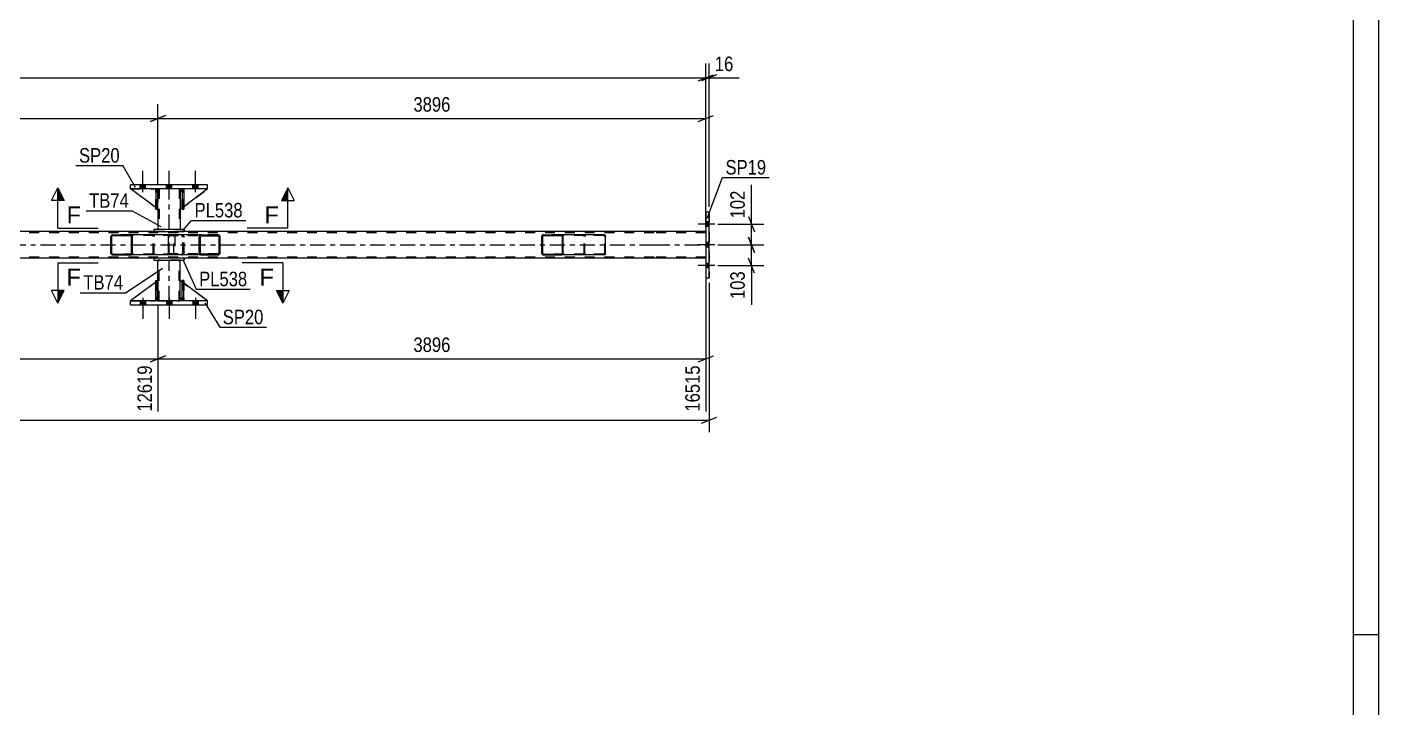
# Model space of a CAD drawing. Header units: millimetres. Extents: x -74 to 767, y -439 to 155.
# Drawn here: x 499.9 to 767.1, y -304.5 to -170 of the extents above; entities that cross this region are included whole.
import ezdxf

# ---------------------------------------------------------------- set-up
doc = ezdxf.new("R2010")
doc.units = ezdxf.units.MM
doc.linetypes.add('DXK_LINE_DOT2', pattern=[3.9198, 1.9599, -1.9599])
doc.linetypes.add('DXK_LINE_DOT3', pattern=[5.9187, 2.979, -0.9799, 0.9799, -0.9799])
doc.styles.add('Arial', font='arial.ttf', dxfattribs={"height": 0.2})
doc.styles.add('Arial Narrow', font='ARIALN.TTF', dxfattribs={"height": 0.2})

# ---------------------------------------------------------------- blocks, each defined once
blk = doc.blocks.new('Unknown-814185030-1135')
at = {"color": 5, "linetype": 'Continuous'}
for p, q in [((767.06, -439), (767.06, 155)), ((762.06, -434), (762.06, 150)), ((767.06, -290), (762.06, -290))]:
    blk.add_line(p, q, dxfattribs=at)
blk = doc.blocks.new('Part-814185030-5444 - 5260')
at = {"color": 2, "linetype": 'Continuous'}
for p, q in [((525.66, -201.95), (525.34, -201.95)), ((525.34, -201.95), (525.34, -205.95)), ((525.66, -201.95), (525.66, -201.95)), ((525.66, -201.95), (525.66, -205.95)), ((525.66, -205.95), (525.34, -205.95))]:
    blk.add_line(p, q, dxfattribs=at)
at = {"color": 7, "linetype": 'DXK_LINE_DOT2'}
for p, q in [((525.34, -202.55), (525.34, -201.95)), ((525.66, -202.55), (525.34, -202.55)), ((525.34, -202.55), (525.34, -205.95)), ((525.66, -202.55), (525.66, -201.95)), ((525.66, -201.95), (525.66, -201.95)), ((525.66, -205.95), (525.66, -202.55))]:
    blk.add_line(p, q, dxfattribs=at)
blk = doc.blocks.new('Part-814185030-5446 - 5260')
at = {"color": 7, "linetype": 'DXK_LINE_DOT2'}
for p, q in [((525.34, -202.55), (525.34, -201.95)), ((525.34, -201.95), (525.34, -201.95)), ((525.34, -201.95), (525.34, -205.95)), ((525.66, -201.95), (525.34, -201.95)), ((525.34, -205.95), (525.34, -202.55)), ((525.34, -202.55), (525.66, -202.55)), ((525.66, -202.55), (525.66, -201.95)), ((525.66, -205.95), (525.66, -201.95)), ((525.66, -202.55), (525.66, -205.95)), ((525.34, -205.95), (525.66, -205.95))]:
    blk.add_line(p, q, dxfattribs=at)
blk = doc.blocks.new('Part-814185030-5468 - 5260')
at = {"color": 2, "linetype": 'Continuous'}
for p, q in [((525.34, -220.36), (520.38, -224.03)), ((525.78, -220.03), (525.66, -220.12)), ((525.78, -223.43), (525.78, -220.03)), ((525.34, -223.87), (525.18, -224.03)), ((525.78, -223.43), (525.66, -223.55)), ((525.78, -223.43), (525.78, -223.43))]:
    blk.add_line(p, q, dxfattribs=at)
at = {"color": 7, "linetype": 'DXK_LINE_DOT2'}
for p, q in [((525.66, -220.12), (525.34, -220.36)), ((525.78, -223.43), (525.78, -220.03)), ((520.38, -224.03), (525.18, -224.03)), ((525.78, -223.43), (525.18, -224.03)), ((525.66, -223.55), (525.34, -223.87))]:
    blk.add_line(p, q, dxfattribs=at)
blk = doc.blocks.new('Part-814185030-5398 - 5260')
at = {"linetype": 'Continuous'}
h = blk.add_hatch(dxfattribs=at)
h.set_pattern_fill('', scale=0.7, style=0, pattern_type=0)
h.set_pattern_definition([(45, (538.056, -211.2838), (-1.57154, 1.57154), [])])
h.paths.add_polyline_path([(538.09, -211.47), (538.06, -211.28), (537.95, -211.13), (537.78, -211.02), (537.59, -210.99), (534.41, -210.99), (534.21, -211.02), (534.05, -211.13), (533.94, -211.28), (533.9, -211.47), (533.9, -214.51), (533.94, -214.69), (534.05, -214.85), (534.21, -214.95), (534.41, -214.99), (537.59, -214.99), (537.78, -214.95), (537.95, -214.85), (538.06, -214.69), (538.09, -214.51)])
h.paths.add_polyline_path([(537.82, -214.6), (537.77, -214.68), (537.69, -214.73), (537.59, -214.75), (534.41, -214.75), (534.31, -214.73), (534.23, -214.68), (534.17, -214.6), (534.16, -214.51), (534.16, -211.47), (534.17, -211.38), (534.23, -211.3), (534.31, -211.25), (534.41, -211.23), (537.59, -211.23), (537.69, -211.25), (537.77, -211.3), (537.82, -211.38), (537.84, -211.47), (537.84, -214.51)])
at = {"color": 2, "linetype": 'Continuous'}
for p, q in [((527.92, -211.13), (528, -211.02)), ((528, -211.02), (528.11, -210.99)), ((534.41, -210.99), (528.11, -210.99)), ((534.41, -210.99), (534.21, -211.02)), ((534.41, -210.99), (537.59, -210.99)), ((537.78, -211.02), (537.59, -210.99)), ((527.84, -211.47), (527.86, -211.28)), ((527.84, -214.51), (527.84, -211.47)), ((527.86, -211.28), (527.92, -211.13)), ((533.94, -211.28), (533.9, -211.47)), ((533.9, -214.51), (533.9, -211.47)), ((534.16, -211.47), (534.17, -211.38)), ((534.16, -214.51), (534.16, -211.47)), ((534.17, -211.38), (534.23, -211.3)), ((534.23, -211.3), (534.31, -211.25)), ((534.31, -211.25), (534.41, -211.23)), ((534.41, -211.23), (537.59, -211.23)), ((537.59, -211.23), (537.69, -211.25)), ((537.69, -211.25), (537.77, -211.3)), ((537.77, -211.3), (537.82, -211.38)), ((537.82, -211.38), (537.84, -211.47)), ((537.84, -214.51), (537.84, -211.47)), ((538.09, -211.47), (538.06, -211.28)), ((538.09, -214.51), (538.09, -211.47)), ((527.86, -214.69), (527.84, -214.51)), ((527.92, -214.85), (527.86, -214.69)), ((528, -214.95), (527.92, -214.85)), ((528.11, -214.99), (528, -214.95)), ((534.41, -214.99), (528.11, -214.99)), ((533.9, -214.51), (533.94, -214.69)), ((534.17, -214.6), (534.16, -214.51)), ((534.23, -214.68), (534.17, -214.6)), ((534.21, -214.95), (534.41, -214.99)), ((534.31, -214.73), (534.23, -214.68)), ((534.41, -214.75), (534.31, -214.73)), ((534.41, -214.75), (537.59, -214.75)), ((534.41, -214.99), (537.59, -214.99)), ((537.69, -214.73), (537.59, -214.75)), ((537.59, -214.99), (537.78, -214.95)), ((537.77, -214.68), (537.69, -214.73)), ((537.82, -214.6), (537.77, -214.68)), ((537.84, -214.51), (537.82, -214.6)), ((538.06, -214.69), (538.09, -214.51))]:
    blk.add_line(p, q, dxfattribs=at)
at = {"color": 7, "linetype": 'DXK_LINE_DOT2'}
for p, q in [((529.1, -211.23), (529.1, -210.99)), ((530.44, -210.99), (530.63, -211.02)), ((537.59, -210.99), (534.41, -210.99)), ((527.98, -211.38), (527.97, -211.47)), ((527.97, -214.51), (527.97, -211.47)), ((528.01, -211.3), (527.98, -211.38)), ((528.06, -211.25), (528.01, -211.3)), ((528.11, -211.23), (528.06, -211.25)), ((537.59, -211.23), (528.11, -211.23)), ((530.54, -211.25), (530.44, -211.23)), ((530.62, -211.3), (530.54, -211.25)), ((530.67, -211.38), (530.62, -211.3)), ((530.69, -211.47), (530.67, -211.38)), ((530.69, -214.51), (530.69, -211.47)), ((530.91, -211.28), (530.94, -211.47)), ((530.94, -214.51), (530.94, -211.47)), ((527.97, -214.51), (527.98, -214.6)), ((527.98, -214.6), (528.01, -214.68)), ((528.01, -214.68), (528.06, -214.73)), ((528.06, -214.73), (528.11, -214.75)), ((537.59, -214.75), (528.11, -214.75)), ((529.1, -214.99), (529.1, -214.75)), ((530.44, -214.75), (530.54, -214.73)), ((530.63, -214.95), (530.44, -214.99)), ((530.54, -214.73), (530.62, -214.68)), ((530.62, -214.68), (530.67, -214.6)), ((530.67, -214.6), (530.69, -214.51)), ((530.94, -214.51), (530.91, -214.69)), ((537.59, -214.99), (534.41, -214.99))]:
    blk.add_line(p, q, dxfattribs=at)
for centre, start, end in [((530.46, -211.48), 23.8494, 68.8059), ((530.46, -214.49), 291.1941, 336.1506)]:
    blk.add_arc(centre, 0.492, start, end, dxfattribs=at)
at = {"color": 2, "linetype": 'Continuous'}
for centre, start, end in [((534.39, -211.48), 111.1941, 156.1506), ((537.61, -211.48), 23.8494, 68.8059), ((534.39, -214.49), 203.8494, 248.8059), ((537.61, -214.49), 291.1941, 336.1506)]:
    blk.add_arc(centre, 0.492, start, end, dxfattribs=at)
blk = doc.blocks.new('Part-814185030-5462 - 5260')
at = {"color": 2, "linetype": 'Continuous'}
for p, q in [((524.98, -209.95), (524.98, -210.35)), ((530.98, -209.95), (524.98, -209.95)), ((524.98, -210.35), (530.98, -210.35)), ((530.98, -209.95), (530.98, -210.35)), ((530.98, -209.95), (530.98, -209.95)), ((530.98, -210.35), (530.98, -210.35))]:
    blk.add_line(p, q, dxfattribs=at)
at = {"color": 7, "linetype": 'DXK_LINE_DOT2'}
for p, q in [((524.98, -209.95), (524.98, -210.35)), ((530.98, -210.35), (530.98, -209.95)), ((530.98, -209.95), (530.98, -209.95)), ((530.98, -210.35), (530.98, -210.35))]:
    blk.add_line(p, q, dxfattribs=at)
blk = doc.blocks.new('Part-814185030-5350 - 5260')
at = {"color": 2, "linetype": 'Continuous'}
for p, q in [((525.78, -201.95), (525.78, -202.55)), ((530.18, -201.95), (530.18, -202.55)), ((525.78, -205.95), (525.78, -209.95)), ((530.18, -205.95), (530.18, -209.95))]:
    blk.add_line(p, q, dxfattribs=at)
at = {"color": 7, "linetype": 'DXK_LINE_DOT2'}
for p, q in [((530.18, -201.95), (525.78, -201.95)), ((525.78, -202.55), (525.78, -205.95)), ((526.02, -201.95), (526.02, -209.95)), ((529.94, -201.95), (529.94, -209.95)), ((530.18, -202.55), (530.18, -205.95)), ((530.18, -209.95), (525.78, -209.95))]:
    blk.add_line(p, q, dxfattribs=at)
at = {"color": 7, "linetype": 'DXK_LINE_DOT3'}
blk.add_line((527.98, -209.95), (527.98, -201.95), dxfattribs=at)
blk = doc.blocks.new('Part-814185030-5486 - 5260')
at = {"color": 2, "linetype": 'Continuous'}
for p, q in [((520.38, -201.95), (520.38, -201.15)), ((535.58, -201.15), (520.38, -201.15)), ((535.58, -201.95), (520.38, -201.95)), ((535.58, -201.95), (535.58, -201.15))]:
    blk.add_line(p, q, dxfattribs=at)
at = {"color": 7, "linetype": 'DXK_LINE_DOT2'}
for p, q in [((520.38, -201.95), (520.38, -201.15)), ((535.58, -201.95), (535.58, -201.15))]:
    blk.add_line(p, q, dxfattribs=at)
blk = doc.blocks.new('Part-814185030-5365 - 5260')
at = {"linetype": 'Continuous'}
h = blk.add_hatch(dxfattribs=at)
h.set_pattern_fill('', scale=0.7, style=0, pattern_type=0)
h.set_pattern_definition([(45, (605.8582, -211.185), (-1.57154, 1.57154), [])])
h.paths.add_polyline_path([(605.88, -211.31), (605.86, -211.19), (605.78, -211.08), (605.67, -211.01), (605.54, -210.99), (601.97, -210.99), (601.84, -211.01), (601.73, -211.08), (601.65, -211.19), (601.63, -211.31), (601.63, -214.67), (601.65, -214.79), (601.73, -214.89), (601.84, -214.96), (601.97, -214.99), (605.54, -214.99), (605.67, -214.96), (605.78, -214.89), (605.86, -214.79), (605.88, -214.67)])
h.paths.add_polyline_path([(605.7, -214.73), (605.66, -214.78), (605.61, -214.82), (605.54, -214.83), (601.97, -214.83), (601.9, -214.82), (601.85, -214.78), (601.81, -214.73), (601.8, -214.67), (601.8, -211.31), (601.81, -211.25), (601.85, -211.19), (601.9, -211.16), (601.97, -211.15), (605.54, -211.15), (605.61, -211.16), (605.66, -211.19), (605.7, -211.25), (605.71, -211.31), (605.71, -214.67)])
at = {"color": 2, "linetype": 'Continuous'}
for p, q in [((601.97, -210.99), (601.84, -211.01)), ((601.97, -210.99), (605.54, -210.99)), ((613.89, -210.99), (605.54, -210.99)), ((605.67, -211.01), (605.54, -210.99)), ((613.89, -210.99), (614.02, -211.01)), ((601.65, -211.19), (601.63, -211.31)), ((601.63, -214.67), (601.63, -211.31)), ((601.8, -211.31), (601.81, -211.25)), ((601.8, -214.67), (601.8, -211.31)), ((601.81, -211.25), (601.85, -211.19)), ((601.85, -211.19), (601.9, -211.16)), ((601.9, -211.16), (601.97, -211.15)), ((601.97, -211.15), (605.54, -211.15)), ((605.54, -211.15), (605.61, -211.16)), ((605.61, -211.16), (605.66, -211.19)), ((605.66, -211.19), (605.7, -211.25)), ((605.7, -211.25), (605.71, -211.31)), ((605.71, -214.67), (605.71, -211.31)), ((605.88, -211.31), (605.86, -211.19)), ((605.88, -214.67), (605.88, -211.31)), ((614.21, -211.19), (614.23, -211.31)), ((614.23, -214.67), (614.23, -211.31)), ((601.63, -214.67), (601.65, -214.79)), ((601.81, -214.73), (601.8, -214.67)), ((601.85, -214.78), (601.81, -214.73)), ((601.84, -214.96), (601.97, -214.99)), ((601.9, -214.82), (601.85, -214.78)), ((601.97, -214.83), (601.9, -214.82)), ((601.97, -214.83), (605.54, -214.83)), ((601.97, -214.99), (605.54, -214.99)), ((605.61, -214.82), (605.54, -214.83)), ((605.54, -214.99), (605.67, -214.96)), ((613.89, -214.99), (605.54, -214.99)), ((605.66, -214.78), (605.61, -214.82)), ((605.7, -214.73), (605.66, -214.78)), ((605.71, -214.67), (605.7, -214.73)), ((605.86, -214.79), (605.88, -214.67)), ((614.02, -214.96), (613.89, -214.99)), ((614.23, -214.67), (614.21, -214.79))]:
    blk.add_line(p, q, dxfattribs=at)
at = {"color": 7, "linetype": 'DXK_LINE_DOT2'}
for p, q in [((605.54, -210.99), (601.97, -210.99)), ((610.19, -211.01), (610.32, -210.99)), ((613.89, -211.15), (601.97, -211.15)), ((609.98, -211.31), (610, -211.19)), ((609.98, -214.67), (609.98, -211.31)), ((610.16, -211.25), (610.15, -211.31)), ((610.15, -214.67), (610.15, -211.31)), ((610.2, -211.19), (610.16, -211.25)), ((610.2, -211.19), (610.21, -211.19)), ((610.21, -211.19), (610.25, -211.16)), ((610.25, -211.16), (610.32, -211.15)), ((613.96, -211.16), (613.89, -211.15)), ((614.01, -211.19), (613.96, -211.16)), ((614.05, -211.25), (614.01, -211.19)), ((614.06, -211.31), (614.05, -211.25)), ((614.06, -214.67), (614.06, -211.31)), ((613.89, -214.83), (601.97, -214.83)), ((605.54, -214.99), (601.97, -214.99)), ((610, -214.79), (609.98, -214.67)), ((610.15, -214.67), (610.16, -214.73)), ((610.16, -214.73), (610.2, -214.78)), ((610.32, -214.99), (610.19, -214.96)), ((610.2, -214.78), (610.21, -214.79)), ((610.21, -214.79), (610.25, -214.82)), ((610.25, -214.82), (610.32, -214.83)), ((613.89, -214.83), (613.96, -214.82)), ((613.96, -214.82), (614.01, -214.78)), ((614.01, -214.78), (614.05, -214.73)), ((614.05, -214.73), (614.06, -214.67))]:
    blk.add_line(p, q, dxfattribs=at)
at = {"color": 2, "linetype": 'Continuous'}
for centre, start, end in [((601.95, -211.32), 110.7583, 155.68), ((605.56, -211.32), 24.32, 69.2417), ((613.91, -211.32), 24.32, 69.2417), ((601.95, -214.65), 204.32, 249.2417), ((605.56, -214.65), 290.7583, 335.68), ((613.91, -214.65), 290.7583, 335.68)]:
    blk.add_arc(centre, 0.331, start, end, dxfattribs=at)
at = {"color": 7, "linetype": 'DXK_LINE_DOT2'}
for centre, start, end in [((610.3, -211.32), 110.7583, 155.68), ((610.3, -214.65), 204.32, 249.2417)]:
    blk.add_arc(centre, 0.331, start, end, dxfattribs=at)
blk = doc.blocks.new('Part-814185030-5369 - 5260')
at = {"linetype": 'Continuous'}
h = blk.add_hatch(dxfattribs=at)
h.set_pattern_fill('', scale=0.7, style=0, pattern_type=0)
h.set_pattern_definition([(45, (520.724, -211.185), (-1.57154, 1.57154), [])])
h.paths.add_polyline_path([(520.75, -211.31), (520.72, -211.19), (520.65, -211.08), (520.54, -211.01), (520.41, -210.99), (516.83, -210.99), (516.7, -211.01), (516.59, -211.08), (516.52, -211.19), (516.49, -211.31), (516.49, -214.67), (516.52, -214.79), (516.59, -214.89), (516.7, -214.96), (516.83, -214.99), (520.41, -214.99), (520.54, -214.96), (520.65, -214.89), (520.72, -214.79), (520.75, -214.67)])
h.paths.add_polyline_path([(520.57, -214.73), (520.53, -214.78), (520.47, -214.82), (520.41, -214.83), (516.83, -214.83), (516.77, -214.82), (516.71, -214.78), (516.68, -214.73), (516.66, -214.67), (516.66, -211.31), (516.68, -211.25), (516.71, -211.19), (516.77, -211.16), (516.83, -211.15), (520.41, -211.15), (520.47, -211.16), (520.53, -211.19), (520.57, -211.25), (520.58, -211.31), (520.58, -214.67)])
at = {"color": 2, "linetype": 'Continuous'}
for p, q in [((516.83, -210.99), (516.7, -211.01)), ((516.83, -210.99), (520.41, -210.99)), ((528.11, -210.99), (520.41, -210.99)), ((520.54, -211.01), (520.41, -210.99)), ((516.52, -211.19), (516.49, -211.31)), ((516.49, -214.67), (516.49, -211.31)), ((516.66, -211.31), (516.68, -211.25)), ((516.66, -214.67), (516.66, -211.31)), ((516.68, -211.25), (516.71, -211.19)), ((516.71, -211.19), (516.77, -211.16)), ((516.77, -211.16), (516.83, -211.15)), ((516.83, -211.15), (520.41, -211.15)), ((520.41, -211.15), (520.47, -211.16)), ((520.47, -211.16), (520.53, -211.19)), ((520.53, -211.19), (520.57, -211.25)), ((520.57, -211.25), (520.58, -211.31)), ((520.58, -214.67), (520.58, -211.31)), ((520.75, -211.31), (520.72, -211.19)), ((520.75, -214.67), (520.75, -211.31)), ((516.49, -214.67), (516.52, -214.79)), ((516.68, -214.73), (516.66, -214.67)), ((516.71, -214.78), (516.68, -214.73)), ((516.7, -214.96), (516.83, -214.99)), ((516.77, -214.82), (516.71, -214.78)), ((516.83, -214.83), (516.77, -214.82)), ((516.83, -214.83), (520.41, -214.83)), ((516.83, -214.99), (520.41, -214.99)), ((520.47, -214.82), (520.41, -214.83)), ((520.41, -214.99), (520.54, -214.96)), ((528.11, -214.99), (520.41, -214.99)), ((520.53, -214.78), (520.47, -214.82)), ((520.57, -214.73), (520.53, -214.78)), ((520.58, -214.67), (520.57, -214.73)), ((520.72, -214.79), (520.75, -214.67))]:
    blk.add_line(p, q, dxfattribs=at)
at = {"color": 7, "linetype": 'DXK_LINE_DOT2'}
for p, q in [((520.41, -210.99), (516.83, -210.99)), ((525.05, -211.01), (525.18, -210.99)), ((528.76, -210.99), (528.11, -210.99)), ((528.76, -210.99), (528.89, -211.01)), ((528.76, -211.15), (516.83, -211.15)), ((524.84, -211.31), (524.87, -211.19)), ((524.84, -214.67), (524.84, -211.31)), ((525.03, -211.25), (525.01, -211.31)), ((525.01, -214.67), (525.01, -211.31)), ((525.06, -211.19), (525.03, -211.25)), ((525.12, -211.16), (525.06, -211.19)), ((525.18, -211.15), (525.12, -211.16)), ((528.82, -211.16), (528.76, -211.15)), ((528.88, -211.19), (528.82, -211.16)), ((528.92, -211.25), (528.88, -211.19)), ((528.93, -211.31), (528.92, -211.25)), ((528.93, -214.67), (528.93, -211.31)), ((529.07, -211.19), (529.09, -211.28)), ((529.09, -211.28), (529.1, -211.31)), ((529.1, -211.31), (529.1, -214.67)), ((528.76, -214.83), (516.83, -214.83)), ((520.41, -214.99), (516.83, -214.99)), ((524.87, -214.79), (524.84, -214.67)), ((525.01, -214.67), (525.03, -214.73)), ((525.03, -214.73), (525.06, -214.78)), ((525.18, -214.99), (525.05, -214.96)), ((525.06, -214.78), (525.08, -214.79)), ((525.08, -214.79), (525.12, -214.82)), ((525.12, -214.82), (525.18, -214.83)), ((528.76, -214.99), (528.11, -214.99)), ((528.76, -214.83), (528.82, -214.82)), ((528.89, -214.96), (528.76, -214.99)), ((528.82, -214.82), (528.88, -214.78)), ((528.88, -214.78), (528.92, -214.73)), ((528.92, -214.73), (528.93, -214.67)), ((529.09, -214.69), (529.07, -214.79)), ((529.1, -214.67), (529.09, -214.69))]:
    blk.add_line(p, q, dxfattribs=at)
at = {"color": 2, "linetype": 'Continuous'}
for centre, start, end in [((516.82, -211.32), 110.7583, 155.68), ((520.42, -211.32), 24.32, 69.2417), ((516.82, -214.65), 204.32, 249.2417), ((520.42, -214.65), 290.7583, 335.68)]:
    blk.add_arc(centre, 0.331, start, end, dxfattribs=at)
at = {"color": 7, "linetype": 'DXK_LINE_DOT2'}
for centre, start, end in [((525.17, -211.32), 110.7583, 155.68), ((528.77, -211.32), 24.32, 69.2417), ((525.17, -214.65), 204.32, 249.2417), ((528.77, -214.65), 290.7583, 335.68)]:
    blk.add_arc(centre, 0.331, start, end, dxfattribs=at)
blk = doc.blocks.new('Part-814185030-5494 - 5260')
at = {"color": 2, "linetype": 'Continuous'}
for p, q in [((530.18, -223.43), (530.18, -220.03)), ((530.54, -220.29), (530.18, -220.03)), ((535.58, -224.03), (530.86, -220.53)), ((530.54, -223.78), (530.18, -223.43))]:
    blk.add_line(p, q, dxfattribs=at)
at = {"color": 7, "linetype": 'DXK_LINE_DOT2'}
for p, q in [((530.86, -220.53), (530.54, -220.29)), ((530.78, -224.03), (530.54, -223.78)), ((535.58, -224.03), (530.78, -224.03)), ((535.58, -224.03), (535.58, -224.03)), ((535.58, -224.03), (535.58, -224.03))]:
    blk.add_line(p, q, dxfattribs=at)
blk = doc.blocks.new('Part-814185030-5425 - 5260')
at = {"color": 2, "linetype": 'Continuous'}
for p, q in [((634.05, -206.49), (634.05, -206.49)), ((634.05, -206.49), (634.69, -206.49)), ((634.05, -206.49), (634.05, -219.49)), ((634.69, -219.49), (634.69, -206.49)), ((634.05, -219.49), (634.05, -219.49)), ((634.05, -219.49), (634.69, -219.49))]:
    blk.add_line(p, q, dxfattribs=at)
at = {"color": 7, "linetype": 'DXK_LINE_DOT2'}
for p, q in [((634.05, -206.49), (634.05, -219.49)), ((634.69, -206.49), (634.69, -206.49)), ((634.69, -206.49), (634.69, -219.49)), ((634.69, -219.49), (634.69, -219.49))]:
    blk.add_line(p, q, dxfattribs=at)
blk = doc.blocks.new('Part-814185030-5431 - 5260')
at = {"color": 7, "linetype": 'DXK_LINE_DOT2'}
for p, q in [((530.86, -220.03), (530.54, -220.03)), ((530.54, -223.43), (530.54, -220.03)), ((530.54, -220.03), (530.54, -224.03)), ((530.86, -220.03), (530.86, -223.43)), ((530.86, -224.03), (530.86, -220.03)), ((530.86, -223.43), (530.54, -223.43)), ((530.54, -224.03), (530.54, -223.43)), ((530.86, -224.03), (530.54, -224.03)), ((530.86, -223.43), (530.86, -224.03)), ((530.86, -224.03), (530.86, -224.03))]:
    blk.add_line(p, q, dxfattribs=at)
blk = doc.blocks.new('Part-814185030-5434 - 5260')
at = {"color": 2, "linetype": 'Continuous'}
for p, q in [((530.54, -202.19), (530.18, -202.55)), ((530.18, -202.55), (530.18, -205.95)), ((535.58, -201.95), (530.86, -205.45)), ((530.54, -205.69), (530.18, -205.95))]:
    blk.add_line(p, q, dxfattribs=at)
at = {"color": 7, "linetype": 'DXK_LINE_DOT2'}
for p, q in [((530.78, -201.95), (530.54, -202.19)), ((535.58, -201.95), (530.78, -201.95)), ((530.86, -205.45), (530.54, -205.69))]:
    blk.add_line(p, q, dxfattribs=at)
blk = doc.blocks.new('Part-814185030-5437 - 5260')
at = {"color": 7, "linetype": 'DXK_LINE_DOT2'}
for p, q in [((530.78, -201.95), (530.18, -202.55)), ((530.18, -205.95), (535.58, -201.95)), ((530.18, -202.55), (530.18, -205.95)), ((535.58, -201.95), (530.78, -201.95))]:
    blk.add_line(p, q, dxfattribs=at)
blk = doc.blocks.new('Part-814185030-5440 - 5260')
at = {"color": 2, "linetype": 'Continuous'}
for p, q in [((525.34, -205.62), (520.38, -201.95)), ((525.34, -202.1), (525.18, -201.95)), ((525.78, -202.55), (525.66, -202.42)), ((525.78, -202.55), (525.78, -202.55)), ((525.78, -205.95), (525.78, -202.55)), ((525.66, -205.85), (525.78, -205.95)), ((525.78, -205.95), (525.78, -205.95))]:
    blk.add_line(p, q, dxfattribs=at)
at = {"color": 7, "linetype": 'DXK_LINE_DOT2'}
for p, q in [((525.18, -201.95), (520.38, -201.95)), ((525.18, -201.95), (525.78, -202.55)), ((525.66, -202.42), (525.34, -202.1)), ((525.78, -202.55), (525.78, -205.95)), ((525.66, -205.85), (525.34, -205.62))]:
    blk.add_line(p, q, dxfattribs=at)
blk = doc.blocks.new('Part-814185030-5443 - 5260')
at = {"color": 7, "linetype": 'DXK_LINE_DOT2'}
for p, q in [((525.78, -205.95), (520.38, -201.95)), ((520.38, -201.95), (525.18, -201.95)), ((525.18, -201.95), (525.78, -202.55)), ((525.78, -202.55), (525.18, -201.95)), ((525.78, -202.55), (525.78, -205.95)), ((525.78, -202.55), (525.78, -202.55)), ((525.78, -202.55), (525.78, -205.95))]:
    blk.add_line(p, q, dxfattribs=at)
blk = doc.blocks.new('Part-814185030-5445 - 5260')
at = {"color": 2, "linetype": 'Continuous'}
for p, q in [((530.86, -201.95), (530.54, -201.95)), ((530.54, -201.95), (530.54, -205.95)), ((530.86, -201.95), (530.86, -201.95)), ((530.86, -201.95), (530.86, -205.95)), ((530.86, -205.95), (530.54, -205.95))]:
    blk.add_line(p, q, dxfattribs=at)
at = {"color": 7, "linetype": 'DXK_LINE_DOT2'}
for p, q in [((530.54, -202.55), (530.54, -201.95)), ((530.86, -202.55), (530.54, -202.55)), ((530.54, -202.55), (530.54, -205.95)), ((530.86, -202.55), (530.86, -201.95)), ((530.86, -201.95), (530.86, -201.95)), ((530.86, -205.95), (530.86, -202.55))]:
    blk.add_line(p, q, dxfattribs=at)
blk = doc.blocks.new('Part-814185030-5447 - 5260')
at = {"color": 7, "linetype": 'DXK_LINE_DOT2'}
for p, q in [((530.54, -202.55), (530.54, -201.95)), ((530.54, -201.95), (530.54, -201.95)), ((530.54, -201.95), (530.54, -205.95)), ((530.86, -201.95), (530.54, -201.95)), ((530.54, -205.95), (530.54, -202.55)), ((530.54, -202.55), (530.86, -202.55)), ((530.86, -202.55), (530.86, -201.95)), ((530.86, -205.95), (530.86, -201.95)), ((530.86, -202.55), (530.86, -205.95)), ((530.54, -205.95), (530.86, -205.95))]:
    blk.add_line(p, q, dxfattribs=at)
blk = doc.blocks.new('Part-814185030-5452 - 5260')
at = {"color": 2, "linetype": 'Continuous'}
for p, q in [((525.78, -220.03), (525.78, -216.03)), ((530.18, -220.03), (530.18, -216.03)), ((525.78, -224.03), (525.78, -223.43)), ((530.18, -224.03), (530.18, -223.43))]:
    blk.add_line(p, q, dxfattribs=at)
at = {"color": 7, "linetype": 'DXK_LINE_DOT2'}
for p, q in [((530.18, -216.03), (525.78, -216.03)), ((526.02, -224.03), (526.02, -216.03)), ((529.94, -224.03), (529.94, -216.03)), ((525.78, -223.43), (525.78, -220.03)), ((530.18, -223.43), (530.18, -220.03)), ((525.78, -224.03), (530.18, -224.03))]:
    blk.add_line(p, q, dxfattribs=at)
at = {"color": 7, "linetype": 'DXK_LINE_DOT3'}
blk.add_line((527.98, -224.03), (527.98, -216.03), dxfattribs=at)
blk = doc.blocks.new('Part-814185030-5457 - 5260')
at = {"color": 2, "linetype": 'Continuous'}
for p, q in [((524.98, -215.63), (524.98, -216.03)), ((530.98, -215.63), (524.98, -215.63)), ((524.98, -216.03), (530.98, -216.03)), ((530.98, -215.63), (530.98, -216.03)), ((530.98, -215.63), (530.98, -215.63)), ((530.98, -216.03), (530.98, -216.03))]:
    blk.add_line(p, q, dxfattribs=at)
at = {"color": 7, "linetype": 'DXK_LINE_DOT2'}
for p, q in [((524.98, -215.63), (524.98, -216.03)), ((530.98, -216.03), (530.98, -215.63)), ((530.98, -215.63), (530.98, -215.63)), ((530.98, -216.03), (530.98, -216.03))]:
    blk.add_line(p, q, dxfattribs=at)
blk = doc.blocks.new('Part-814185030-5465 - 5260')
at = {"color": 7, "linetype": 'DXK_LINE_DOT2'}
for p, q in [((530.18, -223.43), (530.18, -220.03)), ((530.18, -220.03), (535.58, -224.03)), ((530.78, -224.03), (530.18, -223.43)), ((535.58, -224.03), (530.78, -224.03))]:
    blk.add_line(p, q, dxfattribs=at)
blk = doc.blocks.new('Part-814185030-5471 - 5260')
at = {"color": 7, "linetype": 'DXK_LINE_DOT2'}
for p, q in [((525.78, -220.03), (520.38, -224.03)), ((525.78, -223.43), (525.78, -220.03)), ((525.78, -220.03), (525.78, -223.43)), ((520.38, -224.03), (525.18, -224.03)), ((525.18, -224.03), (525.78, -223.43)), ((525.78, -223.43), (525.18, -224.03)), ((525.78, -223.43), (525.78, -223.43))]:
    blk.add_line(p, q, dxfattribs=at)
blk = doc.blocks.new('Part-814185030-5472 - 5260')
at = {"color": 2, "linetype": 'Continuous'}
for p, q in [((525.34, -224.03), (525.34, -220.03)), ((525.34, -220.03), (525.66, -220.03)), ((525.66, -224.03), (525.66, -220.03)), ((525.34, -224.03), (525.34, -224.03)), ((525.66, -224.03), (525.34, -224.03))]:
    blk.add_line(p, q, dxfattribs=at)
at = {"color": 7, "linetype": 'DXK_LINE_DOT2'}
for p, q in [((525.34, -220.03), (525.34, -223.43)), ((525.66, -223.43), (525.66, -220.03)), ((525.34, -223.43), (525.34, -224.03)), ((525.34, -223.43), (525.66, -223.43)), ((525.66, -224.03), (525.66, -223.43)), ((525.66, -224.03), (525.66, -224.03))]:
    blk.add_line(p, q, dxfattribs=at)
blk = doc.blocks.new('Part-814185030-5473 - 5260')
at = {"color": 2, "linetype": 'Continuous'}
for p, q in [((530.54, -224.03), (530.54, -220.03)), ((530.54, -220.03), (530.86, -220.03)), ((530.86, -224.03), (530.86, -220.03)), ((530.54, -224.03), (530.54, -224.03)), ((530.86, -224.03), (530.54, -224.03))]:
    blk.add_line(p, q, dxfattribs=at)
at = {"color": 7, "linetype": 'DXK_LINE_DOT2'}
for p, q in [((530.54, -220.03), (530.54, -223.43)), ((530.86, -223.43), (530.86, -220.03)), ((530.54, -223.43), (530.54, -224.03)), ((530.54, -223.43), (530.86, -223.43)), ((530.86, -224.03), (530.86, -223.43)), ((530.86, -224.03), (530.86, -224.03))]:
    blk.add_line(p, q, dxfattribs=at)
blk = doc.blocks.new('Part-814185030-5474 - 5260')
at = {"color": 7, "linetype": 'DXK_LINE_DOT2'}
for p, q in [((525.34, -220.03), (525.66, -220.03)), ((525.34, -223.43), (525.34, -220.03)), ((525.34, -220.03), (525.34, -224.03)), ((525.66, -220.03), (525.66, -223.43)), ((525.66, -224.03), (525.66, -220.12)), ((525.66, -223.43), (525.34, -223.43)), ((525.34, -224.03), (525.34, -223.43)), ((525.66, -224.03), (525.34, -224.03)), ((525.66, -223.43), (525.66, -224.03)), ((525.66, -224.03), (525.66, -224.03))]:
    blk.add_line(p, q, dxfattribs=at)
blk = doc.blocks.new('Part-814185030-5479 - 5260')
at = {"color": 7, "linetype": 'DXK_LINE_DOT2'}
for p, q in [((623.83, -210.59), (46.85, -210.59)), ((530.98, -210.35), (524.98, -210.35)), ((634.05, -210.59), (623.93, -210.59)), ((634.05, -210.35), (634.05, -215.63)), ((623.83, -215.39), (46.85, -215.39)), ((530.98, -215.63), (524.98, -215.63)), ((634.05, -215.39), (623.93, -215.39))]:
    blk.add_line(p, q, dxfattribs=at)
at = {"color": 2, "linetype": 'Continuous'}
for p, q in [((524.98, -210.35), (360.71, -210.35)), ((623.83, -210.35), (530.98, -210.35)), ((634.05, -210.35), (623.93, -210.35)), ((524.98, -215.63), (360.71, -215.63)), ((623.83, -215.63), (530.98, -215.63)), ((634.05, -215.63), (623.93, -215.63))]:
    blk.add_line(p, q, dxfattribs=at)
at = {"color": 7, "linetype": 'DXK_LINE_DOT3'}
for p, q in [((46.85, -212.99), (623.83, -212.99)), ((623.93, -212.99), (634.05, -212.99))]:
    blk.add_line(p, q, dxfattribs=at)
blk = doc.blocks.new('Part-814185030-5491 - 5260')
at = {"color": 2, "linetype": 'Continuous'}
for p, q in [((520.38, -224.83), (520.38, -224.03)), ((535.58, -224.03), (520.38, -224.03)), ((535.58, -224.83), (535.58, -224.03)), ((520.38, -224.83), (535.58, -224.83))]:
    blk.add_line(p, q, dxfattribs=at)
at = {"color": 7, "linetype": 'DXK_LINE_DOT2'}
for p, q in [((520.38, -224.83), (520.38, -224.03)), ((535.58, -224.83), (535.58, -224.03))]:
    blk.add_line(p, q, dxfattribs=at)
blk = doc.blocks.new('Bolt-814185030-5527 - 5260')
at = {"linetype": 'Continuous'}
for points in [[(634.69, -209.33), (634.69, -208.45), (634.05, -208.45), (634.05, -209.33)], [(634.69, -209.33), (634.69, -208.45), (634.05, -208.45), (634.05, -209.33)], [(634.69, -209.33), (634.69, -208.45), (634.05, -208.45), (634.05, -209.33)], [(634.69, -213.43), (634.69, -212.55), (634.05, -212.55), (634.05, -213.43)], [(634.69, -213.43), (634.69, -212.55), (634.05, -212.55), (634.05, -213.43)], [(634.69, -217.53), (634.69, -216.65), (634.05, -216.65), (634.05, -217.53)], [(634.69, -217.53), (634.69, -216.65), (634.05, -216.65), (634.05, -217.53)], [(634.69, -217.53), (634.69, -216.65), (634.05, -216.65), (634.05, -217.53)]]:
    blk.add_hatch(color=1, dxfattribs=at).paths.add_polyline_path(points)
at = {"color": 1, "linetype": 'Continuous'}
for p, q in [((635.85, -208.89), (632.53, -208.89)), ((635.85, -208.89), (632.53, -208.89)), ((635.85, -208.89), (632.53, -208.89)), ((634.69, -208.45), (634.05, -208.45)), ((634.69, -208.45), (634.05, -208.45)), ((634.69, -208.45), (634.05, -208.45)), ((634.69, -209.33), (634.05, -209.33)), ((634.69, -209.33), (634.05, -209.33)), ((634.69, -209.33), (634.05, -209.33)), ((635.85, -212.99), (632.53, -212.99)), ((635.85, -212.99), (632.53, -212.99)), ((634.69, -212.55), (634.05, -212.55)), ((634.69, -212.55), (634.05, -212.55)), ((634.69, -213.43), (634.05, -213.43)), ((634.69, -213.43), (634.05, -213.43)), ((635.85, -217.09), (632.53, -217.09)), ((635.85, -217.09), (632.53, -217.09)), ((635.85, -217.09), (632.53, -217.09)), ((634.69, -216.65), (634.05, -216.65)), ((634.69, -216.65), (634.05, -216.65)), ((634.69, -216.65), (634.05, -216.65)), ((634.69, -217.53), (634.05, -217.53)), ((634.69, -217.53), (634.05, -217.53)), ((634.69, -217.53), (634.05, -217.53))]:
    blk.add_line(p, q, dxfattribs=at)
blk = doc.blocks.new('Bolt-814185030-5541 - 5260')
at = {"linetype": 'Continuous'}
for points in [[(522.26, -201.95), (523.3, -201.95), (523.3, -201.15), (522.26, -201.15)], [(522.26, -201.95), (523.3, -201.95), (523.3, -201.15), (522.26, -201.15)], [(522.26, -201.95), (523.3, -201.95), (523.3, -201.15), (522.26, -201.15)], [(527.46, -201.95), (528.5, -201.95), (528.5, -201.15), (527.46, -201.15)], [(527.46, -201.95), (528.5, -201.95), (528.5, -201.15), (527.46, -201.15)], [(532.66, -201.95), (533.7, -201.95), (533.7, -201.15), (532.66, -201.15)], [(532.66, -201.95), (533.7, -201.95), (533.7, -201.15), (532.66, -201.15)], [(532.66, -201.95), (533.7, -201.95), (533.7, -201.15), (532.66, -201.15)]]:
    blk.add_hatch(color=1, dxfattribs=at).paths.add_polyline_path(points)
at = {"color": 1, "linetype": 'Continuous'}
for p, q in [((522.78, -202.55), (522.78, -198.35)), ((522.78, -202.55), (522.78, -198.35)), ((522.78, -202.55), (522.78, -198.35)), ((527.98, -202.55), (527.98, -198.35)), ((527.98, -202.55), (527.98, -198.35)), ((533.18, -202.55), (533.18, -198.35)), ((533.18, -202.55), (533.18, -198.35)), ((533.18, -202.55), (533.18, -198.35)), ((522.26, -201.95), (522.26, -201.15)), ((522.26, -201.95), (522.26, -201.15)), ((522.26, -201.95), (522.26, -201.15)), ((523.3, -201.95), (523.3, -201.15)), ((523.3, -201.95), (523.3, -201.15)), ((523.3, -201.95), (523.3, -201.15)), ((527.46, -201.95), (527.46, -201.15)), ((527.46, -201.95), (527.46, -201.15)), ((528.5, -201.95), (528.5, -201.15)), ((528.5, -201.95), (528.5, -201.15)), ((532.66, -201.95), (532.66, -201.15)), ((532.66, -201.95), (532.66, -201.15)), ((532.66, -201.95), (532.66, -201.15)), ((533.7, -201.95), (533.7, -201.15)), ((533.7, -201.95), (533.7, -201.15)), ((533.7, -201.95), (533.7, -201.15))]:
    blk.add_line(p, q, dxfattribs=at)
blk = doc.blocks.new('Bolt-814185030-5542 - 5260')
at = {"linetype": 'Continuous'}
for points in [[(523.3, -224.03), (522.26, -224.03), (522.26, -224.83), (523.3, -224.83)], [(523.3, -224.03), (522.26, -224.03), (522.26, -224.83), (523.3, -224.83)], [(523.3, -224.03), (522.26, -224.03), (522.26, -224.83), (523.3, -224.83)], [(528.5, -224.03), (527.46, -224.03), (527.46, -224.83), (528.5, -224.83)], [(528.5, -224.03), (527.46, -224.03), (527.46, -224.83), (528.5, -224.83)], [(533.7, -224.03), (532.66, -224.03), (532.66, -224.83), (533.7, -224.83)], [(533.7, -224.03), (532.66, -224.03), (532.66, -224.83), (533.7, -224.83)], [(533.7, -224.03), (532.66, -224.03), (532.66, -224.83), (533.7, -224.83)]]:
    blk.add_hatch(color=1, dxfattribs=at).paths.add_polyline_path(points)
at = {"color": 1, "linetype": 'Continuous'}
for p, q in [((522.26, -224.03), (522.26, -224.83)), ((522.26, -224.03), (522.26, -224.83)), ((522.26, -224.03), (522.26, -224.83)), ((522.78, -223.43), (522.78, -227.63)), ((522.78, -223.43), (522.78, -227.63)), ((522.78, -223.43), (522.78, -227.63)), ((523.3, -224.03), (523.3, -224.83)), ((523.3, -224.03), (523.3, -224.83)), ((523.3, -224.03), (523.3, -224.83)), ((527.46, -224.03), (527.46, -224.83)), ((527.46, -224.03), (527.46, -224.83)), ((527.98, -223.43), (527.98, -227.63)), ((527.98, -223.43), (527.98, -227.63)), ((528.5, -224.03), (528.5, -224.83)), ((528.5, -224.03), (528.5, -224.83)), ((532.66, -224.03), (532.66, -224.83)), ((532.66, -224.03), (532.66, -224.83)), ((532.66, -224.03), (532.66, -224.83)), ((533.18, -223.43), (533.18, -227.63)), ((533.18, -223.43), (533.18, -227.63)), ((533.18, -223.43), (533.18, -227.63)), ((533.7, -224.03), (533.7, -224.83)), ((533.7, -224.03), (533.7, -224.83)), ((533.7, -224.03), (533.7, -224.83))]:
    blk.add_line(p, q, dxfattribs=at)
blk = doc.blocks.new('StraightDimension-814185030-5656 - 5260')
at = {"color": 7, "linetype": 'Continuous'}
for p, q in [((634.69, -220.49), (634.69, -250)), ((35.99, -247.6), (634.69, -247.6)), ((633.19, -248.2), (636.19, -247))]:
    blk.add_line(p, q, dxfattribs=at)
blk = doc.blocks.new('StraightDimension-814185030-5709 - 5260')
at = {"color": 7, "linetype": 'Continuous'}
for p, q in [((355.51, -225.03), (355.51, -244.11)), ((525.78, -225.03), (525.78, -245.94)), ((357.01, -234.9), (354.01, -236.1)), ((524.28, -236.1), (527.28, -234.9)), ((355.51, -235.5), (525.78, -235.5))]:
    blk.add_line(p, q, dxfattribs=at)
at = {"color": 0}
blk.add_wipeout([(444.9, -234.75), (444.9, -230.55), (436.39, -230.55), (436.39, -234.75)], dxfattribs=at)
at = {"color": 0, "linetype": 'Continuous'}
blk.add_wipeout([(525.18, -236.2), (520.98, -236.2), (520.98, -246.54), (525.18, -246.54)], dxfattribs=at)
at = {"color": 3, "style": 'Arial Narrow'}
blk.add_text('4257', height=2.863, dxfattribs=at).set_placement((436.99, -234.15))
at = {"color": 3, "linetype": 'Continuous', "style": 'Arial Narrow'}
blk.add_text('12619', height=2.863, rotation=90.0002, dxfattribs=at).set_placement((524.58, -245.94))
blk = doc.blocks.new('StraightDimension-814185030-5715 - 5260')
at = {"color": 7, "linetype": 'Continuous'}
for p, q in [((634.05, -216.63), (634.05, -245.94)), ((525.78, -225.03), (525.78, -245.94)), ((527.28, -234.9), (524.28, -236.1)), ((632.55, -236.1), (635.55, -234.9)), ((525.78, -235.5), (634.05, -235.5))]:
    blk.add_line(p, q, dxfattribs=at)
at = {"color": 0}
blk.add_wipeout([(584.17, -234.75), (584.17, -230.55), (575.66, -230.55), (575.66, -234.75)], dxfattribs=at)
at = {"color": 0, "linetype": 'Continuous'}
blk.add_wipeout([(633.45, -236.2), (629.25, -236.2), (629.25, -246.54), (633.45, -246.54)], dxfattribs=at)
at = {"color": 3, "style": 'Arial Narrow'}
blk.add_text('3896', height=2.863, dxfattribs=at).set_placement((576.26, -234.15))
at = {"color": 3, "linetype": 'Continuous', "style": 'Arial Narrow'}
blk.add_text('16515', height=2.863, rotation=90.0002, dxfattribs=at).set_placement((632.85, -245.94))
blk = doc.blocks.new('StraightDimension-814185030-5732 - 5260')
at = {"color": 7, "linetype": 'Continuous'}
for p, q in [((355.51, -200.95), (355.51, -185.17)), ((525.78, -200.95), (525.78, -185.17)), ((357.01, -187.42), (354.01, -188.62)), ((355.51, -188.02), (525.78, -188.02)), ((524.28, -188.62), (527.28, -187.42))]:
    blk.add_line(p, q, dxfattribs=at)
at = {"color": 0}
blk.add_wipeout([(444.9, -187.27), (444.9, -183.07), (436.39, -183.07), (436.39, -187.27)], dxfattribs=at)
at = {"color": 3, "style": 'Arial Narrow'}
blk.add_text('4257', height=2.863, dxfattribs=at).set_placement((436.99, -186.67))
blk = doc.blocks.new('StraightDimension-814185030-5737 - 5260')
at = {"color": 7, "linetype": 'Continuous'}
for p, q in [((525.78, -200.95), (525.78, -185.17)), ((634.05, -209.35), (634.05, -185.17)), ((527.28, -187.42), (524.28, -188.62)), ((525.78, -188.02), (634.05, -188.02)), ((632.55, -188.62), (635.55, -187.42))]:
    blk.add_line(p, q, dxfattribs=at)
at = {"color": 0}
blk.add_wipeout([(584.17, -187.27), (584.17, -183.07), (575.66, -183.07), (575.66, -187.27)], dxfattribs=at)
at = {"color": 3, "style": 'Arial Narrow'}
blk.add_text('3896', height=2.863, dxfattribs=at).set_placement((576.26, -186.67))
blk = doc.blocks.new('StraightDimension-814185030-9227 - 5260')
at = {"color": 7, "linetype": 'Continuous'}
for p, q in [((634.05, -205.49), (634.05, -177.16)), ((634.69, -205.49), (634.69, -177.16)), ((632.55, -180.61), (635.55, -179.41)), ((636.19, -179.41), (633.19, -180.61)), ((634.05, -180.01), (634.69, -180.01))]:
    blk.add_line(p, q, dxfattribs=at)
at = {"color": 0}
blk.add_wipeout([(640.07, -179.26), (640.07, -175.06), (635.22, -175.06), (635.22, -179.26)], dxfattribs=at)
at = {"color": 7, "linetype": 'Continuous'}
blk.add_line((634.69, -180.01), (640.6, -180.01), dxfattribs=at)
blk.add_line((634.69, -180.01), (640.6, -180.01), dxfattribs=at)
at = {"color": 3, "style": 'Arial Narrow'}
blk.add_text('16', height=2.863, dxfattribs=at).set_placement((635.82, -178.66))
blk = doc.blocks.new('StraightDimension-814185030-9228 - 5260')
at = {"color": 7, "linetype": 'Continuous'}
for p, q in [((634.05, -205.49), (634.05, -177.16)), ((36.63, -180.01), (634.05, -180.01)), ((632.55, -180.61), (635.55, -179.41))]:
    blk.add_line(p, q, dxfattribs=at)
blk = doc.blocks.new('StraightDimension-814185030-10516 - 5260')
at = {"color": 7, "linetype": 'Continuous'}
for p, q in [((642.49, -207.39), (643.69, -210.39)), ((636.39, -208.89), (645.49, -208.89)), ((643.09, -212.99), (643.09, -208.89)), ((636.39, -212.99), (645.49, -212.99)), ((643.69, -214.49), (642.49, -211.49))]:
    blk.add_line(p, q, dxfattribs=at)
at = {"color": 0}
blk.add_wipeout([(642.34, -201.68), (638.14, -201.68), (638.14, -208.36), (642.34, -208.36)], dxfattribs=at)
at = {"color": 7, "linetype": 'Continuous'}
blk.add_line((643.09, -208.89), (643.09, -201.15), dxfattribs=at)
blk.add_line((643.09, -208.89), (643.09, -201.15), dxfattribs=at)
at = {"color": 3, "style": 'Arial Narrow'}
blk.add_text('102', height=2.863, rotation=90.0002, dxfattribs=at).set_placement((641.74, -207.76))
blk = doc.blocks.new('StraightDimension-814185030-10517 - 5260')
at = {"color": 7, "linetype": 'Continuous'}
for p, q in [((636.39, -212.99), (645.49, -212.99)), ((642.49, -211.49), (643.69, -214.49)), ((643.09, -217.09), (643.09, -212.99)), ((643.69, -218.59), (642.49, -215.59)), ((636.39, -217.09), (645.49, -217.09))]:
    blk.add_line(p, q, dxfattribs=at)
at = {"color": 0}
blk.add_wipeout([(642.34, -217.61), (638.14, -217.61), (638.14, -224.3), (642.34, -224.3)], dxfattribs=at)
at = {"color": 7, "linetype": 'Continuous'}
blk.add_line((643.09, -217.09), (643.09, -224.82), dxfattribs=at)
blk.add_line((643.09, -217.09), (643.09, -224.82), dxfattribs=at)
at = {"color": 3, "style": 'Arial Narrow'}
blk.add_text('103', height=2.863, rotation=90.0002, dxfattribs=at).set_placement((641.74, -223.7))
blk = doc.blocks.new('Mark-814185030-5487 - 5260')
at = {"color": 0}
blk.add_wipeout([(546.62, -228.67), (546.62, -225.67), (538.58, -225.67), (538.58, -228.67)], dxfattribs=at)
blk.add_wipeout([(546.62, -228.67), (546.62, -225.67), (538.58, -225.67), (538.58, -228.67)], dxfattribs=at)
at = {"color": 30, "linetype": 'Continuous'}
for p, q in [((535.03, -224.44), (537.98, -229.27)), ((537.98, -229.27), (547.22, -229.27))]:
    blk.add_line(p, q, dxfattribs=at)
at = {"color": 3, "style": 'Arial Narrow'}
blk.add_text('SP20', height=2.863, dxfattribs=at).set_placement((538.58, -228.67))
blk = doc.blocks.new('Mark-814185030-5448 - 5260')
at = {"color": 0}
blk.add_wipeout([(518.89, -221.84), (518.89, -218.84), (511.03, -218.84), (511.03, -221.84)], dxfattribs=at)
blk.add_wipeout([(518.89, -221.84), (518.89, -218.84), (511.03, -218.84), (511.03, -221.84)], dxfattribs=at)
at = {"color": 30, "linetype": 'Continuous'}
for p in [(526.67, -217.64), (510.43, -222.44)]:
    blk.add_line(p, (519.49, -222.44), dxfattribs=at)
at = {"color": 3, "style": 'Arial Narrow'}
blk.add_text('TB74', height=2.863, dxfattribs=at).set_placement((511.03, -221.84))
blk = doc.blocks.new('Mark-814185030-5346 - 5260')
at = {"color": 0}
blk.add_wipeout([(520.03, -205.66), (520.03, -202.66), (512.17, -202.66), (512.17, -205.66)], dxfattribs=at)
blk.add_wipeout([(520.03, -205.66), (520.03, -202.66), (512.17, -202.66), (512.17, -205.66)], dxfattribs=at)
at = {"color": 30, "linetype": 'Continuous'}
for p in [(511.57, -206.26), (526.38, -209.4)]:
    blk.add_line(p, (520.63, -206.26), dxfattribs=at)
at = {"color": 3, "style": 'Arial Narrow'}
blk.add_text('TB74', height=2.863, dxfattribs=at).set_placement((512.17, -205.66))
blk = doc.blocks.new('Mark-814185030-5482 - 5260')
at = {"color": 0}
blk.add_wipeout([(518.22, -196.74), (518.22, -193.74), (510.18, -193.74), (510.18, -196.74)], dxfattribs=at)
blk.add_wipeout([(518.22, -196.74), (518.22, -193.74), (510.18, -193.74), (510.18, -196.74)], dxfattribs=at)
at = {"color": 30, "linetype": 'Continuous'}
for p in [(509.58, -197.34), (521.32, -201.67)]:
    blk.add_line(p, (518.82, -197.34), dxfattribs=at)
at = {"color": 3, "style": 'Arial Narrow'}
blk.add_text('SP20', height=2.863, dxfattribs=at).set_placement((510.18, -196.74))
blk = doc.blocks.new('Mark-814185030-5421 - 5260')
at = {"color": 0}
blk.add_wipeout([(645.97, -199.09), (645.97, -196.09), (637.93, -196.09), (637.93, -199.09)], dxfattribs=at)
blk.add_wipeout([(645.97, -199.09), (645.97, -196.09), (637.93, -196.09), (637.93, -199.09)], dxfattribs=at)
at = {"color": 30, "linetype": 'Continuous'}
for p, q in [((634.31, -207.72), (637.33, -199.69)), ((637.33, -199.69), (646.57, -199.69))]:
    blk.add_line(p, q, dxfattribs=at)
at = {"color": 3, "style": 'Arial Narrow'}
blk.add_text('SP19', height=2.863, dxfattribs=at).set_placement((637.93, -199.09))
blk = doc.blocks.new('Mark-814185030-5453 - 5260')
at = {"color": 0}
blk.add_wipeout([(543.43, -221.16), (543.43, -218.16), (533.92, -218.16), (533.92, -221.16)], dxfattribs=at)
blk.add_wipeout([(543.43, -221.16), (543.43, -218.16), (533.92, -218.16), (533.92, -221.16)], dxfattribs=at)
at = {"color": 30, "linetype": 'Continuous'}
for p, q in [((530.67, -215.89), (533.32, -221.76)), ((533.32, -221.76), (544.03, -221.76))]:
    blk.add_line(p, q, dxfattribs=at)
at = {"color": 3, "style": 'Arial Narrow'}
blk.add_text('PL538', height=2.863, dxfattribs=at).set_placement((533.92, -221.16))
blk = doc.blocks.new('Mark-814185030-5458 - 5260')
at = {"color": 0}
blk.add_wipeout([(542.51, -207.57), (542.51, -204.57), (533.01, -204.57), (533.01, -207.57)], dxfattribs=at)
blk.add_wipeout([(542.51, -207.57), (542.51, -204.57), (533.01, -204.57), (533.01, -207.57)], dxfattribs=at)
at = {"color": 30, "linetype": 'Continuous'}
for p, q in [((530.7, -210.15), (532.41, -208.17)), ((532.41, -208.17), (543.11, -208.17))]:
    blk.add_line(p, q, dxfattribs=at)
at = {"color": 3, "style": 'Arial Narrow'}
blk.add_text('PL538', height=2.863, dxfattribs=at).set_placement((533.01, -207.57))
blk = doc.blocks.new('SectionMark-814185030-5741 - 5260')
at = {"color": 6, "linetype": 'Continuous'}
for p, q in [((505.96, -216.53), (505.96, -224.53)), ((550.44, -216.53), (550.44, -224.53)), ((505.96, -224.53), (504.71, -222.03)), ((551.69, -222.03), (550.44, -224.53))]:
    blk.add_line(p, q, dxfattribs=at)
at = {"color": 0, "linetype": 'Continuous'}
for points in [[(510.56, -221.03), (510.56, -217.53), (507.71, -217.53), (507.71, -221.03)], [(548.69, -221.03), (548.69, -217.53), (545.84, -217.53), (545.84, -221.03)]]:
    blk.add_wipeout(points, dxfattribs=at)
at = {"linetype": 'Continuous'}
for points in [[(505.96, -222.03), (507.21, -222.03), (505.96, -224.53)], [(549.19, -222.03), (550.44, -222.03), (550.44, -224.53)]]:
    blk.add_hatch(color=6, dxfattribs=at).paths.add_polyline_path(points)
at = {"color": 6, "linetype": 'Continuous'}
for p, q in [((505.96, -216.53), (513.96, -216.53)), ((550.44, -216.53), (542.44, -216.53)), ((507.21, -222.03), (504.71, -222.03)), ((505.96, -224.53), (507.21, -222.03)), ((549.19, -222.03), (551.69, -222.03)), ((550.44, -224.53), (549.19, -222.03))]:
    blk.add_line(p, q, dxfattribs=at)
at = {"color": 3, "linetype": 'Continuous', "style": 'Arial'}
for p in [(507.71, -221.03), (545.84, -221.03)]:
    blk.add_text('F', height=3.34, dxfattribs=at).set_placement(p)
blk = doc.blocks.new('SectionMark-814185030-5743 - 5260')
at = {"color": 6, "linetype": 'Continuous'}
for p, q in [((504.72, -204.22), (505.97, -201.72)), ((505.97, -209.72), (505.97, -201.72)), ((551.42, -209.72), (551.42, -201.72)), ((551.42, -201.72), (552.67, -204.22))]:
    blk.add_line(p, q, dxfattribs=at)
at = {"color": 0, "linetype": 'Continuous'}
for points in [[(510.57, -208.72), (510.57, -205.22), (507.72, -205.22), (507.72, -208.72)], [(549.67, -208.72), (549.67, -205.22), (546.82, -205.22), (546.82, -208.72)]]:
    blk.add_wipeout(points, dxfattribs=at)
at = {"linetype": 'Continuous'}
for points in [[(507.22, -204.22), (505.97, -204.22), (505.97, -201.72)], [(551.42, -204.22), (550.17, -204.22), (551.42, -201.72)]]:
    blk.add_hatch(color=6, dxfattribs=at).paths.add_polyline_path(points)
at = {"color": 6, "linetype": 'Continuous'}
for p, q in [((505.97, -201.72), (507.22, -204.22)), ((551.42, -201.72), (550.17, -204.22)), ((507.22, -204.22), (504.72, -204.22)), ((550.17, -204.22), (552.67, -204.22)), ((505.97, -209.72), (513.97, -209.72)), ((551.42, -209.72), (543.42, -209.72))]:
    blk.add_line(p, q, dxfattribs=at)
at = {"color": 3, "linetype": 'Continuous', "style": 'Arial'}
for p in [(507.72, -208.72), (546.82, -208.72)]:
    blk.add_text('F', height=3.34, dxfattribs=at).set_placement(p)

msp = doc.modelspace()

# ---------------------------------------------------------------- block references
for name in ['Unknown-814185030-1135', 'Bolt-814185030-5541 - 5260', 'Part-814185030-5486 - 5260', 'Part-814185030-5440 - 5260', 'Part-814185030-5443 - 5260', 'Part-814185030-5444 - 5260', 'Part-814185030-5446 - 5260', 'Part-814185030-5350 - 5260', 'Part-814185030-5434 - 5260', 'Part-814185030-5437 - 5260', 'Part-814185030-5445 - 5260', 'Part-814185030-5447 - 5260', 'Part-814185030-5425 - 5260', 'Part-814185030-5479 - 5260', 'Part-814185030-5369 - 5260', 'Part-814185030-5462 - 5260', 'Part-814185030-5398 - 5260', 'Part-814185030-5365 - 5260', 'Bolt-814185030-5527 - 5260', 'Part-814185030-5457 - 5260', 'Part-814185030-5452 - 5260', 'Part-814185030-5468 - 5260', 'Part-814185030-5471 - 5260', 'Part-814185030-5472 - 5260', 'Part-814185030-5474 - 5260', 'Part-814185030-5494 - 5260', 'Part-814185030-5465 - 5260', 'Part-814185030-5431 - 5260', 'Part-814185030-5473 - 5260', 'Part-814185030-5491 - 5260', 'Bolt-814185030-5542 - 5260']:
    msp.add_blockref(name, (0, 0))

# ---------------------------------------------------------------- next in the draw order: block references
for name in ['StraightDimension-814185030-5732 - 5260', 'StraightDimension-814185030-5656 - 5260']:
    msp.add_blockref(name, (0, 0))

# ---------------------------------------------------------------- next in the draw order: block references
for name in ['StraightDimension-814185030-5737 - 5260', 'StraightDimension-814185030-5709 - 5260']:
    msp.add_blockref(name, (0, 0))

# ---------------------------------------------------------------- next in the draw order: block references
for name in ['StraightDimension-814185030-9227 - 5260', 'StraightDimension-814185030-5715 - 5260']:
    msp.add_blockref(name, (0, 0))

# ---------------------------------------------------------------- next in the draw order: block references
for name in ['StraightDimension-814185030-9228 - 5260', 'Mark-814185030-5453 - 5260', 'Mark-814185030-5448 - 5260', 'Mark-814185030-5487 - 5260']:
    msp.add_blockref(name, (0, 0))

# ---------------------------------------------------------------- next in the draw order: block references
for name in ['Mark-814185030-5346 - 5260', 'StraightDimension-814185030-10516 - 5260', 'Mark-814185030-5458 - 5260', 'SectionMark-814185030-5741 - 5260']:
    msp.add_blockref(name, (0, 0))

# ---------------------------------------------------------------- next in the draw order: block references
for name in ['Mark-814185030-5482 - 5260', 'Mark-814185030-5421 - 5260', 'StraightDimension-814185030-10517 - 5260']:
    msp.add_blockref(name, (0, 0))

# ---------------------------------------------------------------- next in the draw order: block references
msp.add_blockref('SectionMark-814185030-5743 - 5260', (0, 0))

doc.saveas('drawing.dxf')
